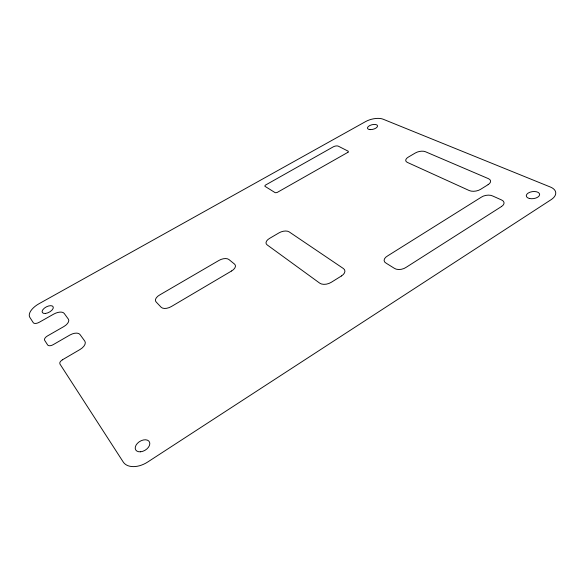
<?xml version="1.0" encoding="UTF-8"?>
<svg xmlns="http://www.w3.org/2000/svg" width="585" height="585" viewBox="0 0 585 585"><rect width="100%" height="100%" fill="white"/><g stroke="black" fill="none" stroke-linecap="round" stroke-linejoin="round"><path stroke-width="0.88" d="M62.361 359.841L60.869 361.047A4.563 2.464 -29.2 0 0 59.809 362.839L59.911 363.98L123.23 462.011A20.007 13.009 -31.5 0 0 147.661 462.04L551.136 199.661A16.885 8.877 -7.2 0 0 550.434 187.054L383.073 119.186A12.921 5.821 -14.3 0 0 365.545 121.614L39.056 303.703A15.334 7.539 -27.7 0 0 29.857 317.406L33.25 322.657A5.258 2.603 -28.1 0 0 39.275 322.262L53.608 314.167A9.192 4.636 -27.7 0 1 64.218 313.443L68.379 319.169A8.08 4.132 -27.8 0 1 63.809 326.584L47.451 335.951A4.746 2.442 -28.6 0 0 44.672 340.353L47.656 344.974A4.79 2.494 -28.7 0 0 53.184 344.675L69.798 335.081A8.731 4.622 -28.1 0 1 79.969 334.488L84.818 341.15A8.848 4.753 -28.3 0 1 79.984 349.523L62.361 359.841M347.958 152.297L277.173 192.458A3.51 1.726 -17.9 0 1 275.191 192.684L264.888 186.279A3.466 1.675 -18.1 0 1 265.371 185.152L333.26 146.85A3.781 1.755 -15.6 0 1 338.364 146.191L348.272 151.244A3.43 1.616 -15.2 0 1 347.958 152.297M501.513 206.52L406.224 267.279A8.029 4.739 -12.7 0 1 394.202 268.208L386.188 263.213A7.839 4.57 -13.2 0 1 387.614 255.908L481.206 197.247A7.737 4.117 -9.3 0 1 492.826 196.055L501.674 200.019A8.461 4.534 -8.8 0 1 501.513 206.52M341.494 275.945L331.234 282.328A8.439 4.98 -16.6 0 1 319.761 283.177L267.096 244.852A7.59 4.088 -18.6 0 1 269.568 238.395L279.038 232.852A7.642 4.095 -18.1 0 1 289.158 231.879L343.395 268.53A8.402 4.929 -16.1 0 1 341.494 275.945M488.117 184.655L480.585 189.343A8.088 4.205 -10 0 1 469.221 190.542L407.314 162.381A7.312 3.576 -12.7 0 1 408.33 157.094L415.379 152.963A7.298 3.547 -12.5 0 1 425.434 151.727L488.409 178.652A8.073 4.161 -9.7 0 1 488.117 184.655M231.623 270.957L171.354 306.54A8.124 4.483 -24.1 0 1 161.138 307.235L156.239 302.079A7.532 4.102 -24.1 0 1 159.932 294.818L218.958 260.427A7.663 4.146 -21 0 1 228.911 259.521L234.512 264.076A7.846 4.292 -20.9 0 1 231.623 270.957M45.528 313.436A6.143 3.035 -27.6 0 0 53.279 307.096A6.143 3.035 -27.6 0 0 44.299 308.2A6.143 3.035 -27.6 0 0 45.528 313.436M529.308 198.447A6.72 3.539 -7.4 0 0 539.633 194.688A6.72 3.539 -7.4 0 0 529.944 192.224A6.72 3.539 -7.4 0 0 529.308 198.447M370.093 129.614A5.192 2.347 -14.3 0 0 377.559 125.936A5.192 2.347 -14.3 0 0 369.852 125.497A5.192 2.347 -14.3 0 0 370.093 129.614M140.59 451.788A7.941 5.141 -31.2 0 0 149.577 442.231A7.941 5.141 -31.2 0 0 137.38 443.386A7.941 5.141 -31.2 0 0 140.59 451.788"/></g></svg>
